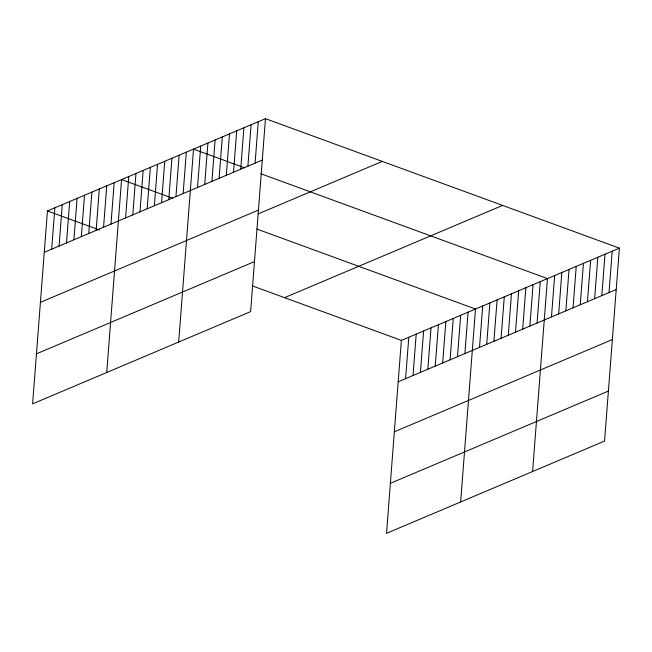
<?xml version="1.0" encoding="UTF-8"?>
<svg xmlns="http://www.w3.org/2000/svg" width="652" height="652" viewBox="0 0 652 652"><rect width="100%" height="100%" fill="white"/><g stroke="black" fill="none" stroke-linecap="round" stroke-linejoin="round"><path stroke-width="0.98" d="M265.47 118.672L47.449 210.922L32.6 403.857L250.629 311.607L265.47 118.672L619.4 248.143L604.551 441.078L386.53 533.328L401.371 340.393L619.4 248.143M51.671 249.194L54.858 207.784M59.087 246.057L62.274 204.646M66.496 242.919L69.682 201.517M73.912 239.781L77.099 198.379M81.321 236.643L84.507 195.241M88.737 233.514L91.924 192.104M96.146 230.376L99.332 188.966M103.562 227.238L106.749 185.828M110.979 224.101L114.165 182.699M106.732 372.496L121.574 179.561L172.788 198.29M125.583 217.923L128.77 176.513M132.78 214.875L135.966 173.473M139.976 211.835L143.155 170.425M147.165 208.787L150.351 167.385M154.361 205.747L157.548 164.337M161.557 202.699L164.744 161.297M168.754 199.659L171.941 158.249M175.95 196.611L179.129 155.209M183.139 193.571L186.325 152.16M178.681 342.047L193.522 149.121L244.736 167.849M197.532 187.483L200.718 146.072M204.728 184.434L207.915 143.032M211.924 181.395L215.103 139.984M219.113 178.346L222.299 136.944M226.309 175.306L229.496 133.896M233.506 172.258L236.692 130.848M240.702 169.218L243.889 127.808M247.899 166.17L251.077 124.76M255.087 163.122L258.273 121.72M405.601 378.657L408.788 337.255M413.018 375.528L416.204 334.117M420.426 372.39L423.613 330.98M427.842 369.252L431.029 327.842M435.251 366.114L438.437 324.712M442.667 362.977L445.854 321.575M450.076 359.839L453.262 318.437M457.492 356.709L460.679 315.299M464.9 353.571L468.087 312.161M460.654 501.958L475.504 309.024L256.888 229.056M479.513 347.386L482.7 305.984M486.71 344.346L489.897 302.935M493.898 341.298L497.085 299.896M501.095 338.258L504.281 296.847M508.291 335.209L511.478 293.808M515.487 332.17L518.674 290.759M522.684 329.121L525.871 287.719M529.872 326.082L533.059 284.671M537.069 323.033L540.255 281.631M532.602 471.518L547.452 278.583L260.906 173.766M551.462 316.945L554.648 275.543M558.658 313.905L561.845 272.495M565.846 310.857L569.033 269.455M573.043 307.817L576.229 266.407M580.239 304.769L583.426 263.367M587.436 301.729L590.622 260.319M594.632 298.681L597.819 257.279M601.82 295.641L605.007 254.231M609.017 292.593L612.204 251.191M44.263 252.332L262.283 160.082M40.416 302.332L258.437 210.083M258.159 213.913L382.268 161.403M36.447 353.849L254.476 261.607M284.582 297.662L502.602 205.421M398.193 381.795L616.213 289.553M394.338 431.803L612.367 339.553M390.377 483.319L608.406 391.078M47.449 210.922L99.552 229.985M252.177 285.812L401.371 340.393"/></g></svg>
